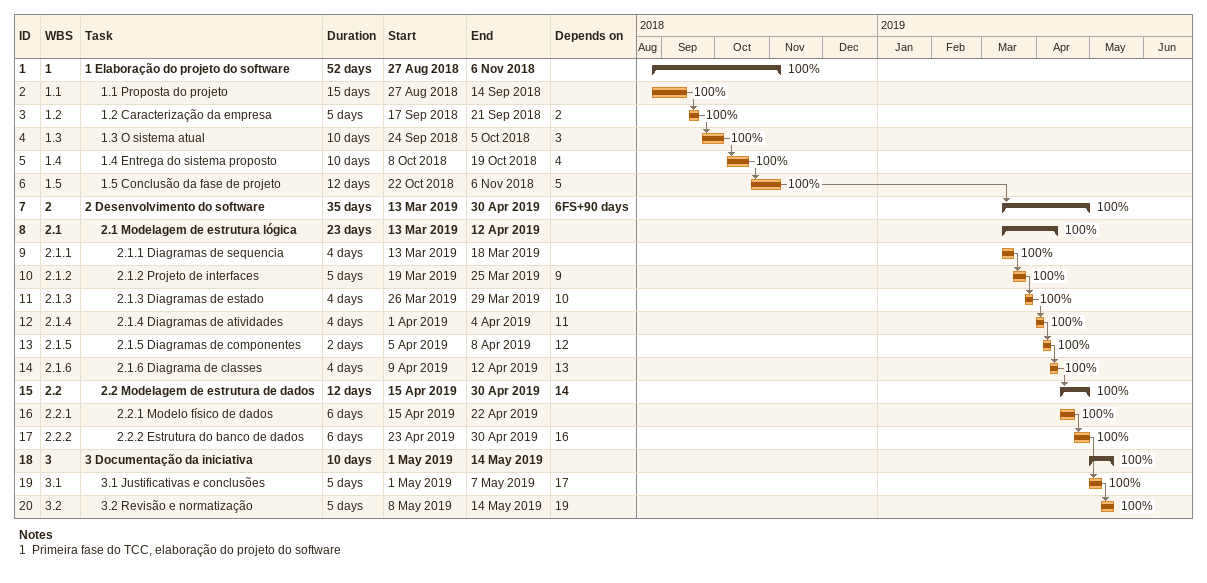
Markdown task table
| ID | WBS | Task | Duration | Start | Finish | Predecessors | % complete |
|---|---|---|---|---|---|---|---|
| 1 | 1 | **1 Elaboração do projeto do software** | 52d | 2018-08-27 | 2018-11-06 |  | 100 |
| 2 | 1.1 | 1.1 Proposta do projeto | 15d | 2018-08-27 | 2018-09-14 |  | 100 |
| 3 | 1.2 | 1.2 Caracterização da empresa | 5d | 2018-09-17 | 2018-09-21 | 2 | 100 |
| 4 | 1.3 | 1.3 O sistema atual | 10d | 2018-09-24 | 2018-10-05 | 3 | 100 |
| 5 | 1.4 | 1.4 Entrega do sistema proposto | 10d | 2018-10-08 | 2018-10-19 | 4 | 100 |
| 6 | 1.5 | 1.5 Conclusão da fase de projeto | 12d | 2018-10-22 | 2018-11-06 | 5 | 100 |
| 7 | 2 | **2 Desenvolvimento do software** | 35d | 2019-03-13 | 2019-04-30 | 6FS+90d | 100 |
| 8 | 2.1 | **2.1 Modelagem de estrutura lógica** | 23d | 2019-03-13 | 2019-04-12 |  | 100 |
| 9 | 2.1.1 | 2.1.1 Diagramas de sequencia | 4d | 2019-03-13 | 2019-03-18 |  | 100 |
| 10 | 2.1.2 | 2.1.2 Projeto de interfaces | 5d | 2019-03-19 | 2019-03-25 | 9 | 100 |
| 11 | 2.1.3 | 2.1.3 Diagramas de estado | 4d | 2019-03-26 | 2019-03-29 | 10 | 100 |
| 12 | 2.1.4 | 2.1.4 Diagramas de atividades | 4d | 2019-04-01 | 2019-04-04 | 11 | 100 |
| 13 | 2.1.5 | 2.1.5 Diagramas de componentes | 2d | 2019-04-05 | 2019-04-08 | 12 | 100 |
| 14 | 2.1.6 | 2.1.6 Diagrama de classes | 4d | 2019-04-09 | 2019-04-12 | 13 | 100 |
| 15 | 2.2 | **2.2 Modelagem de estrutura de dados** | 12d | 2019-04-15 | 2019-04-30 | 14 | 100 |
| 16 | 2.2.1 | 2.2.1 Modelo físico de dados | 6d | 2019-04-15 | 2019-04-22 |  | 100 |
| 17 | 2.2.2 | 2.2.2 Estrutura do banco de dados | 6d | 2019-04-23 | 2019-04-30 | 16 | 100 |
| 18 | 3 | **3 Documentação da iniciativa** | 10d | 2019-05-01 | 2019-05-14 |  | 100 |
| 19 | 3.1 | 3.1 Justificativas e conclusões | 5d | 2019-05-01 | 2019-05-07 | 17 | 100 |
| 20 | 3.2 | 3.2 Revisão e normatização | 5d | 2019-05-08 | 2019-05-14 | 19 | 100 |

Notes
- 1: Primeira fase do TCC, elaboração do projeto do software
